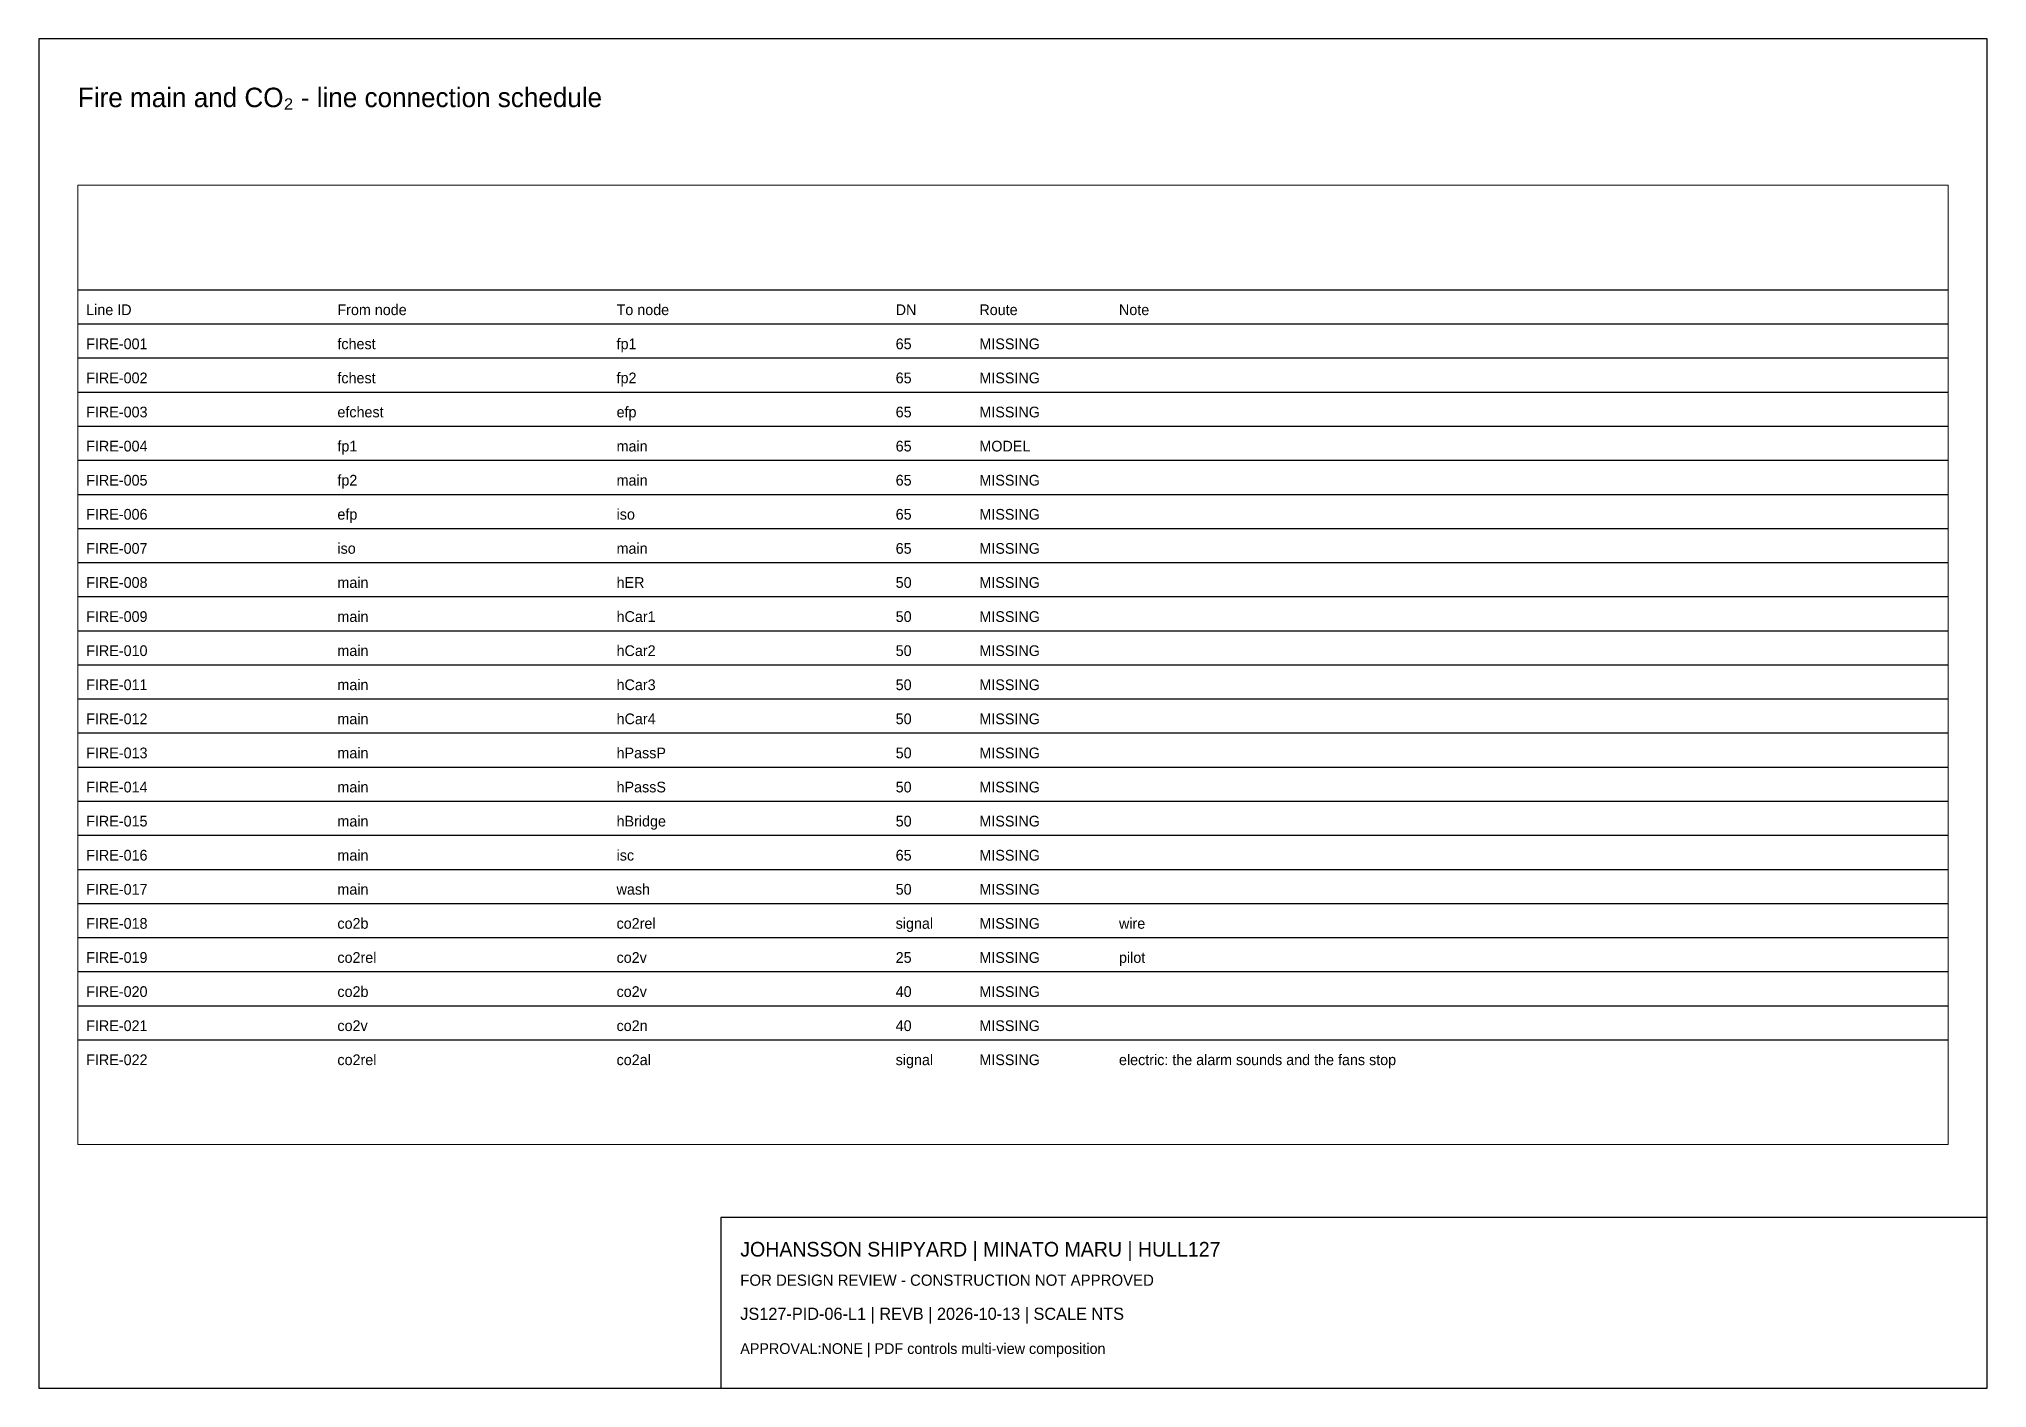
# Paper-space layout 'Layout1' of a CAD drawing. Header units: millimetres. Extents: x 10 to 410, y 10 to 287.
# The model-space entities are those that its viewports show. They can reach past a viewport. Long polylines and large blocks are cut down to what shows.
import ezdxf

# ---------------------------------------------------------------- set-up
doc = ezdxf.new("R2010")
doc.units = ezdxf.units.MM
doc.layers.add('ANNOTATION', color=7, linetype='Continuous')
doc.layers.add('GEOMETRY', color=7, linetype='Continuous')

msp = doc.modelspace()

# ---------------------------------------------------------------- linework, layer by layer
at = {"layer": 'GEOMETRY'}
for p, q in [((18, 249), (402, 249)), ((18, 242), (402, 242)), ((18, 235), (402, 235)), ((18, 228), (402, 228)), ((18, 221), (402, 221)), ((18, 214), (402, 214)), ((18, 207), (402, 207)), ((18, 200), (402, 200)), ((18, 193), (402, 193)), ((18, 186), (402, 186)), ((18, 179), (402, 179)), ((18, 172), (402, 172)), ((18, 165), (402, 165)), ((18, 158), (402, 158)), ((18, 151), (402, 151)), ((18, 144), (402, 144)), ((18, 137), (402, 137)), ((18, 130), (402, 130)), ((18, 123), (402, 123)), ((18, 116), (402, 116)), ((18, 109), (402, 109)), ((18, 102), (402, 102)), ((18, 95), (402, 95))]:
    msp.add_line(p, q, dxfattribs=at)

# ---------------------------------------------------------------- texts
at = {"layer": 'ANNOTATION'}
for s, p in [('Line ID', (19.7, 243.8)), ('From node', (71.28, 243.8)), ('To node', (128.6, 243.8)), ('DN', (185.91, 243.8)), ('Route', (203.1, 243.8)), ('Note', (231.76, 243.8)), ('FIRE-001', (19.7, 236.8)), ('fchest', (71.28, 236.8)), ('fp1', (128.6, 236.8)), ('65', (185.91, 236.8)), ('MISSING', (203.1, 236.8)), ('FIRE-002', (19.7, 229.8)), ('fchest', (71.28, 229.8)), ('fp2', (128.6, 229.8)), ('65', (185.91, 229.8)), ('MISSING', (203.1, 229.8)), ('FIRE-003', (19.7, 222.8)), ('efchest', (71.28, 222.8)), ('efp', (128.6, 222.8)), ('65', (185.91, 222.8)), ('MISSING', (203.1, 222.8)), ('FIRE-004', (19.7, 215.8)), ('fp1', (71.28, 215.8)), ('main', (128.6, 215.8)), ('65', (185.91, 215.8)), ('MODEL', (203.1, 215.8)), ('FIRE-005', (19.7, 208.8)), ('fp2', (71.28, 208.8)), ('main', (128.6, 208.8)), ('65', (185.91, 208.8)), ('MISSING', (203.1, 208.8)), ('FIRE-006', (19.7, 201.8)), ('efp', (71.28, 201.8)), ('iso', (128.6, 201.8)), ('65', (185.91, 201.8)), ('MISSING', (203.1, 201.8)), ('FIRE-007', (19.7, 194.8)), ('iso', (71.28, 194.8)), ('main', (128.6, 194.8)), ('65', (185.91, 194.8)), ('MISSING', (203.1, 194.8)), ('FIRE-008', (19.7, 187.8)), ('main', (71.28, 187.8)), ('hER', (128.6, 187.8)), ('50', (185.91, 187.8)), ('MISSING', (203.1, 187.8)), ('FIRE-009', (19.7, 180.8)), ('main', (71.28, 180.8)), ('hCar1', (128.6, 180.8)), ('50', (185.91, 180.8)), ('MISSING', (203.1, 180.8)), ('FIRE-010', (19.7, 173.8)), ('main', (71.28, 173.8)), ('hCar2', (128.6, 173.8)), ('50', (185.91, 173.8)), ('MISSING', (203.1, 173.8)), ('FIRE-011', (19.7, 166.8)), ('main', (71.28, 166.8)), ('hCar3', (128.6, 166.8)), ('50', (185.91, 166.8)), ('MISSING', (203.1, 166.8)), ('FIRE-012', (19.7, 159.8)), ('main', (71.28, 159.8)), ('hCar4', (128.6, 159.8)), ('50', (185.91, 159.8)), ('MISSING', (203.1, 159.8)), ('FIRE-013', (19.7, 152.8)), ('main', (71.28, 152.8)), ('hPassP', (128.6, 152.8)), ('50', (185.91, 152.8)), ('MISSING', (203.1, 152.8)), ('FIRE-014', (19.7, 145.8)), ('main', (71.28, 145.8)), ('hPassS', (128.6, 145.8)), ('50', (185.91, 145.8)), ('MISSING', (203.1, 145.8)), ('FIRE-015', (19.7, 138.8)), ('main', (71.28, 138.8)), ('hBridge', (128.6, 138.8)), ('50', (185.91, 138.8)), ('MISSING', (203.1, 138.8)), ('FIRE-016', (19.7, 131.8)), ('main', (71.28, 131.8)), ('isc', (128.6, 131.8)), ('65', (185.91, 131.8)), ('MISSING', (203.1, 131.8)), ('FIRE-017', (19.7, 124.8)), ('main', (71.28, 124.8)), ('wash', (128.6, 124.8)), ('50', (185.91, 124.8)), ('MISSING', (203.1, 124.8)), ('FIRE-018', (19.7, 117.8)), ('co2b', (71.28, 117.8)), ('co2rel', (128.6, 117.8)), ('signal', (185.91, 117.8)), ('MISSING', (203.1, 117.8)), ('wire', (231.76, 117.8)), ('FIRE-019', (19.7, 110.8)), ('co2rel', (71.28, 110.8)), ('co2v', (128.6, 110.8)), ('25', (185.91, 110.8)), ('MISSING', (203.1, 110.8)), ('pilot', (231.76, 110.8)), ('FIRE-020', (19.7, 103.8)), ('co2b', (71.28, 103.8)), ('co2v', (128.6, 103.8)), ('40', (185.91, 103.8)), ('MISSING', (203.1, 103.8)), ('FIRE-021', (19.7, 96.8)), ('co2v', (71.28, 96.8)), ('co2n', (128.6, 96.8)), ('40', (185.91, 96.8)), ('MISSING', (203.1, 96.8)), ('FIRE-022', (19.7, 89.8)), ('co2rel', (71.28, 89.8)), ('co2al', (128.6, 89.8)), ('signal', (185.91, 89.8)), ('MISSING', (203.1, 89.8)), ('electric: the alarm sounds and the fans stop', (231.76, 89.8))]:
    msp.add_text(s, height=2.2, dxfattribs=at).set_placement(p)

psp = doc.layouts.get("Layout1")

# ---------------------------------------------------------------- linework, layer by layer
for points in [[(10, 10), (410, 10), (410, 287), (10, 287)], [(150, 10), (410, 10), (410, 45), (150, 45)]]:
    psp.add_lwpolyline(points, close=True)

# ---------------------------------------------------------------- texts
for s, height, p in [('Fire main and CO₂ - line connection schedule', 4, (18, 273)), ('JOHANSSON SHIPYARD | MINATO MARU | HULL127', 3, (154, 37)), ('FOR DESIGN REVIEW - CONSTRUCTION NOT APPROVED', 2.3, (154, 31)), ('JS127-PID-06-L1 | REVB | 2026-10-13 | SCALE NTS', 2.5, (154, 24)), ('APPROVAL:NONE | PDF controls multi-view composition', 2.2, (154, 17))]:
    psp.add_text(s, height=height).set_placement(p)

# ---------------------------------------------------------------- viewports
at = {"layer": 'VIEWPORTS'}
psp.add_viewport(center=(210, 158.5), size=(384, 197), view_center_point=(210, 172), view_height=197, dxfattribs=at)

doc.saveas('drawing.dxf')
